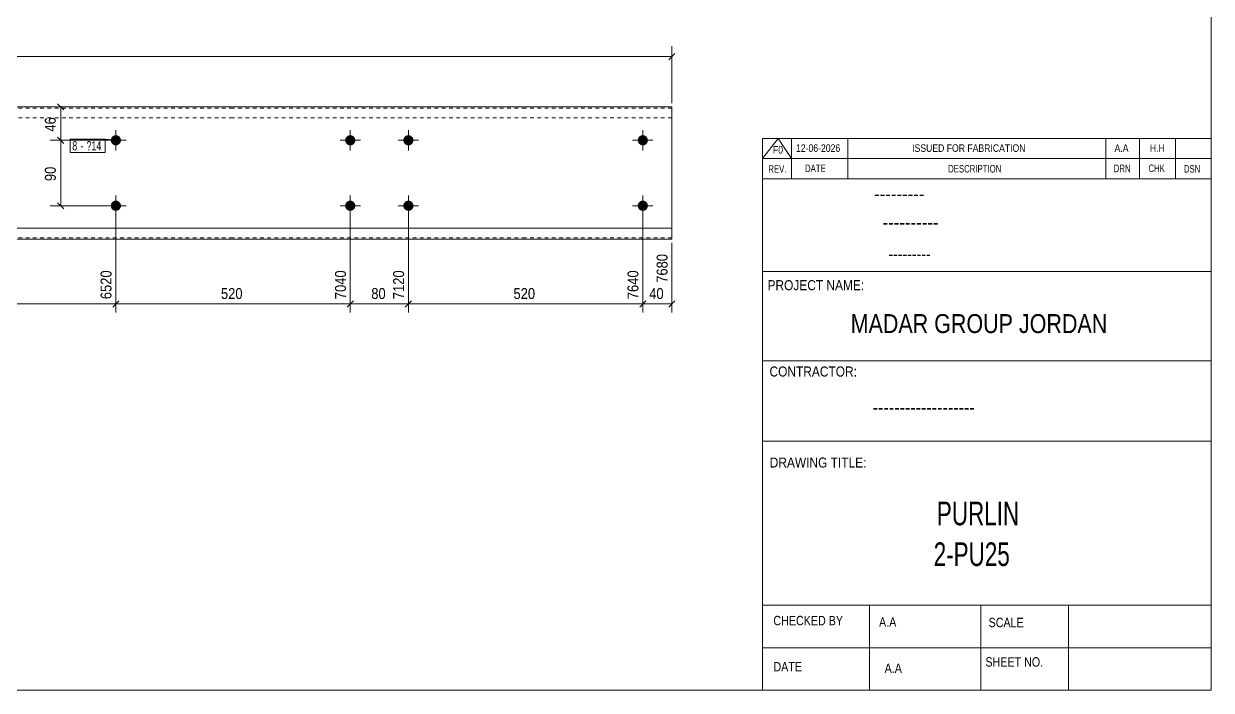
# Model space of a CAD drawing. Header units: millimetres. Extents: x 2 to 579, y 1 to 405.
# Drawn here: x 252.3 to 579, y 5 to 188.3 of the extents above; entities that cross this region are included whole.
import ezdxf

# ---------------------------------------------------------------- set-up
doc = ezdxf.new("R2010")
doc.units = ezdxf.units.MM
doc.linetypes.add('XKITLINE00', pattern=[0])
doc.linetypes.add('XKITLINE01', pattern=[4, 1, -1, 1, -1])
for name, color, linetype, lineweight in [('Bolt', 3, 'Continuous', 0), ('BoltMark', 7, 'Continuous', 0), ('Dimensions', 7, 'Continuous', 0), ('DrawingSheet', 5, 'Continuous', 0), ('OtherObjectType', 7, 'Continuous', 0), ('Part', 2, 'Continuous', 0)]:
    doc.layers.add(name, color=color, linetype=linetype, lineweight=lineweight)
doc.styles.add('@ARIAL_UNICODE_MS_BOLD', font='ARIAL.TTF')
doc.styles.add('ARIAL', font='ARIAL.TTF')
doc.styles.add('ARIAL_NARROW', font='ARIALN.TTF')
doc.styles.add('COMIC_SANS_MS_BOLD', font='COMICBD.TTF')
doc.styles.add('SWIS721_EX_BT', font='ARIAL.TTF')
doc.styles.add('SWISSE', font='ARIAL.TTF')

# ---------------------------------------------------------------- blocks, each defined once
blk = doc.blocks.new('*A4')
at = {"layer": 'Bolt'}
for points in [[(343.52, 156.2), (343.52, 156.17), (343.52, 156.13), (343.51, 156.1), (343.51, 156.06), (343.51, 156.03), (343.5, 156), (343.49, 155.96), (343.49, 155.93), (343.48, 155.9), (343.47, 155.86), (343.46, 155.83), (343.45, 155.8), (343.44, 155.76), (343.43, 155.73), (343.41, 155.7), (343.4, 155.67), (343.39, 155.64), (343.37, 155.61), (343.36, 155.58), (343.34, 155.55), (343.32, 155.52), (343.3, 155.49), (343.28, 155.46), (343.27, 155.43), (343.25, 155.4), (343.22, 155.37), (343.2, 155.35), (343.18, 155.32), (343.16, 155.3), (343.13, 155.27), (343.11, 155.25), (343.09, 155.22), (343.06, 155.2), (343.04, 155.18), (343.01, 155.15), (342.98, 155.13), (342.95, 155.11), (342.93, 155.09), (342.9, 155.07), (342.87, 155.05), (342.84, 155.03), (342.81, 155.02), (342.78, 155), (342.75, 154.99), (342.72, 154.97), (342.69, 154.96), (342.66, 154.94), (342.62, 154.93), (342.59, 154.92), (342.56, 154.91), (342.53, 154.9), (342.49, 154.89), (342.46, 154.88), (342.43, 154.87), (342.39, 154.86), (342.36, 154.86), (342.33, 154.85), (342.29, 154.85), (342.26, 154.84), (342.22, 154.84), (342.19, 154.84), (342.16, 154.84), (342.12, 154.84), (342.09, 154.84), (342.05, 154.84), (342.02, 154.84), (341.98, 154.84), (341.95, 154.85), (341.92, 154.85), (341.88, 154.86), (341.85, 154.86), (341.81, 154.87), (341.78, 154.88), (341.75, 154.89), (341.71, 154.9), (341.68, 154.91), (341.65, 154.92), (341.62, 154.93), (341.59, 154.94), (341.55, 154.96), (341.52, 154.97), (341.49, 154.99), (341.46, 155), (341.43, 155.02), (341.4, 155.03), (341.37, 155.05), (341.34, 155.07), (341.31, 155.09), (341.29, 155.11), (341.26, 155.13), (341.23, 155.15), (341.21, 155.18), (341.18, 155.2), (341.16, 155.22), (341.13, 155.25), (341.11, 155.27), (341.08, 155.3), (341.06, 155.32), (341.04, 155.35), (341.02, 155.37), (341, 155.4), (340.98, 155.43), (340.96, 155.46), (340.94, 155.49), (340.92, 155.52), (340.9, 155.55), (340.89, 155.58), (340.87, 155.61), (340.86, 155.64), (340.84, 155.67), (340.83, 155.7), (340.81, 155.73), (340.8, 155.76), (340.79, 155.8), (340.78, 155.83), (340.77, 155.86), (340.76, 155.9), (340.75, 155.93), (340.75, 155.96), (340.74, 156), (340.74, 156.03), (340.73, 156.06), (340.73, 156.1), (340.72, 156.13), (340.72, 156.17), (340.72, 156.2), (340.72, 156.24), (340.72, 156.27), (340.72, 156.3), (340.72, 156.34), (340.73, 156.37), (340.73, 156.41), (340.74, 156.44), (340.74, 156.48), (340.75, 156.51), (340.75, 156.54), (340.76, 156.58), (340.77, 156.61), (340.78, 156.64), (340.79, 156.67), (340.8, 156.71), (340.81, 156.74), (340.83, 156.77), (340.84, 156.8), (340.86, 156.83), (340.87, 156.87), (340.89, 156.9), (340.9, 156.93), (340.92, 156.96), (340.94, 156.98), (340.96, 157.01), (340.98, 157.04), (341, 157.07), (341.02, 157.1), (341.04, 157.12), (341.06, 157.15), (341.08, 157.18), (341.11, 157.2), (341.13, 157.23), (341.16, 157.25), (341.18, 157.27), (341.21, 157.3), (341.23, 157.32), (341.26, 157.34), (341.29, 157.36), (341.31, 157.38), (341.34, 157.4), (341.37, 157.42), (341.4, 157.44), (341.43, 157.45), (341.46, 157.47), (341.49, 157.49), (341.52, 157.5), (341.55, 157.52), (341.59, 157.53), (341.62, 157.54), (341.65, 157.55), (341.68, 157.57), (341.71, 157.58), (341.75, 157.59), (341.78, 157.59), (341.81, 157.6), (341.85, 157.61), (341.88, 157.62), (341.92, 157.62), (341.95, 157.63), (341.98, 157.63), (342.02, 157.63), (342.05, 157.63), (342.09, 157.64), (342.12, 157.64), (342.16, 157.64), (342.19, 157.63), (342.22, 157.63), (342.26, 157.63), (342.29, 157.63), (342.33, 157.62), (342.36, 157.62), (342.39, 157.61), (342.43, 157.6), (342.46, 157.59), (342.49, 157.59), (342.53, 157.58), (342.56, 157.57), (342.59, 157.55), (342.62, 157.54), (342.66, 157.53), (342.69, 157.52), (342.72, 157.5), (342.75, 157.49), (342.78, 157.47), (342.81, 157.45), (342.84, 157.44), (342.87, 157.42), (342.9, 157.4), (342.93, 157.38), (342.95, 157.36), (342.98, 157.34), (343.01, 157.32), (343.04, 157.3), (343.06, 157.27), (343.09, 157.25), (343.11, 157.23), (343.13, 157.2), (343.16, 157.18), (343.18, 157.15), (343.2, 157.12), (343.22, 157.1), (343.25, 157.07), (343.27, 157.04), (343.28, 157.01), (343.3, 156.98), (343.32, 156.96), (343.34, 156.93), (343.36, 156.9), (343.37, 156.87), (343.39, 156.83), (343.4, 156.8), (343.41, 156.77), (343.43, 156.74), (343.44, 156.71), (343.45, 156.67), (343.46, 156.64), (343.47, 156.61), (343.48, 156.58), (343.49, 156.54), (343.49, 156.51), (343.5, 156.48), (343.51, 156.44), (343.51, 156.41), (343.51, 156.37), (343.52, 156.34), (343.52, 156.3), (343.52, 156.27), (343.52, 156.24)], [(359.52, 156.2), (359.52, 156.17), (359.52, 156.13), (359.51, 156.1), (359.51, 156.06), (359.51, 156.03), (359.5, 156), (359.49, 155.96), (359.49, 155.93), (359.48, 155.9), (359.47, 155.86), (359.46, 155.83), (359.45, 155.8), (359.44, 155.76), (359.43, 155.73), (359.41, 155.7), (359.4, 155.67), (359.39, 155.64), (359.37, 155.61), (359.36, 155.58), (359.34, 155.55), (359.32, 155.52), (359.3, 155.49), (359.28, 155.46), (359.27, 155.43), (359.25, 155.4), (359.22, 155.37), (359.2, 155.35), (359.18, 155.32), (359.16, 155.3), (359.13, 155.27), (359.11, 155.25), (359.09, 155.22), (359.06, 155.2), (359.04, 155.18), (359.01, 155.15), (358.98, 155.13), (358.95, 155.11), (358.93, 155.09), (358.9, 155.07), (358.87, 155.05), (358.84, 155.03), (358.81, 155.02), (358.78, 155), (358.75, 154.99), (358.72, 154.97), (358.69, 154.96), (358.66, 154.94), (358.62, 154.93), (358.59, 154.92), (358.56, 154.91), (358.53, 154.9), (358.49, 154.89), (358.46, 154.88), (358.43, 154.87), (358.39, 154.86), (358.36, 154.86), (358.33, 154.85), (358.29, 154.85), (358.26, 154.84), (358.22, 154.84), (358.19, 154.84), (358.16, 154.84), (358.12, 154.84), (358.09, 154.84), (358.05, 154.84), (358.02, 154.84), (357.98, 154.84), (357.95, 154.85), (357.92, 154.85), (357.88, 154.86), (357.85, 154.86), (357.81, 154.87), (357.78, 154.88), (357.75, 154.89), (357.71, 154.9), (357.68, 154.91), (357.65, 154.92), (357.62, 154.93), (357.59, 154.94), (357.55, 154.96), (357.52, 154.97), (357.49, 154.99), (357.46, 155), (357.43, 155.02), (357.4, 155.03), (357.37, 155.05), (357.34, 155.07), (357.31, 155.09), (357.29, 155.11), (357.26, 155.13), (357.23, 155.15), (357.21, 155.18), (357.18, 155.2), (357.16, 155.22), (357.13, 155.25), (357.11, 155.27), (357.08, 155.3), (357.06, 155.32), (357.04, 155.35), (357.02, 155.37), (357, 155.4), (356.98, 155.43), (356.96, 155.46), (356.94, 155.49), (356.92, 155.52), (356.9, 155.55), (356.89, 155.58), (356.87, 155.61), (356.86, 155.64), (356.84, 155.67), (356.83, 155.7), (356.81, 155.73), (356.8, 155.76), (356.79, 155.8), (356.78, 155.83), (356.77, 155.86), (356.76, 155.9), (356.75, 155.93), (356.75, 155.96), (356.74, 156), (356.74, 156.03), (356.73, 156.06), (356.73, 156.1), (356.72, 156.13), (356.72, 156.17), (356.72, 156.2), (356.72, 156.24), (356.72, 156.27), (356.72, 156.3), (356.72, 156.34), (356.73, 156.37), (356.73, 156.41), (356.74, 156.44), (356.74, 156.48), (356.75, 156.51), (356.75, 156.54), (356.76, 156.58), (356.77, 156.61), (356.78, 156.64), (356.79, 156.67), (356.8, 156.71), (356.81, 156.74), (356.83, 156.77), (356.84, 156.8), (356.86, 156.83), (356.87, 156.87), (356.89, 156.9), (356.9, 156.93), (356.92, 156.96), (356.94, 156.98), (356.96, 157.01), (356.98, 157.04), (357, 157.07), (357.02, 157.1), (357.04, 157.12), (357.06, 157.15), (357.08, 157.18), (357.11, 157.2), (357.13, 157.23), (357.16, 157.25), (357.18, 157.27), (357.21, 157.3), (357.23, 157.32), (357.26, 157.34), (357.29, 157.36), (357.31, 157.38), (357.34, 157.4), (357.37, 157.42), (357.4, 157.44), (357.43, 157.45), (357.46, 157.47), (357.49, 157.49), (357.52, 157.5), (357.55, 157.52), (357.59, 157.53), (357.62, 157.54), (357.65, 157.55), (357.68, 157.57), (357.71, 157.58), (357.75, 157.59), (357.78, 157.59), (357.81, 157.6), (357.85, 157.61), (357.88, 157.62), (357.92, 157.62), (357.95, 157.63), (357.98, 157.63), (358.02, 157.63), (358.05, 157.63), (358.09, 157.64), (358.12, 157.64), (358.16, 157.64), (358.19, 157.63), (358.22, 157.63), (358.26, 157.63), (358.29, 157.63), (358.33, 157.62), (358.36, 157.62), (358.39, 157.61), (358.43, 157.6), (358.46, 157.59), (358.49, 157.59), (358.53, 157.58), (358.56, 157.57), (358.59, 157.55), (358.62, 157.54), (358.66, 157.53), (358.69, 157.52), (358.72, 157.5), (358.75, 157.49), (358.78, 157.47), (358.81, 157.45), (358.84, 157.44), (358.87, 157.42), (358.9, 157.4), (358.93, 157.38), (358.95, 157.36), (358.98, 157.34), (359.01, 157.32), (359.04, 157.3), (359.06, 157.27), (359.09, 157.25), (359.11, 157.23), (359.13, 157.2), (359.16, 157.18), (359.18, 157.15), (359.2, 157.12), (359.22, 157.1), (359.25, 157.07), (359.27, 157.04), (359.28, 157.01), (359.3, 156.98), (359.32, 156.96), (359.34, 156.93), (359.36, 156.9), (359.37, 156.87), (359.39, 156.83), (359.4, 156.8), (359.41, 156.77), (359.43, 156.74), (359.44, 156.71), (359.45, 156.67), (359.46, 156.64), (359.47, 156.61), (359.48, 156.58), (359.49, 156.54), (359.49, 156.51), (359.5, 156.48), (359.51, 156.44), (359.51, 156.41), (359.51, 156.37), (359.52, 156.34), (359.52, 156.3), (359.52, 156.27), (359.52, 156.24)], [(343.52, 138.2), (343.52, 138.17), (343.52, 138.13), (343.51, 138.1), (343.51, 138.06), (343.51, 138.03), (343.5, 138), (343.49, 137.96), (343.49, 137.93), (343.48, 137.9), (343.47, 137.86), (343.46, 137.83), (343.45, 137.8), (343.44, 137.76), (343.43, 137.73), (343.41, 137.7), (343.4, 137.67), (343.39, 137.64), (343.37, 137.61), (343.36, 137.58), (343.34, 137.55), (343.32, 137.52), (343.3, 137.49), (343.28, 137.46), (343.27, 137.43), (343.25, 137.4), (343.22, 137.37), (343.2, 137.35), (343.18, 137.32), (343.16, 137.3), (343.13, 137.27), (343.11, 137.25), (343.09, 137.22), (343.06, 137.2), (343.04, 137.18), (343.01, 137.15), (342.98, 137.13), (342.95, 137.11), (342.93, 137.09), (342.9, 137.07), (342.87, 137.05), (342.84, 137.03), (342.81, 137.02), (342.78, 137), (342.75, 136.99), (342.72, 136.97), (342.69, 136.96), (342.66, 136.94), (342.62, 136.93), (342.59, 136.92), (342.56, 136.91), (342.53, 136.9), (342.49, 136.89), (342.46, 136.88), (342.43, 136.87), (342.39, 136.86), (342.36, 136.86), (342.33, 136.85), (342.29, 136.85), (342.26, 136.84), (342.22, 136.84), (342.19, 136.84), (342.16, 136.84), (342.12, 136.84), (342.09, 136.84), (342.05, 136.84), (342.02, 136.84), (341.98, 136.84), (341.95, 136.85), (341.92, 136.85), (341.88, 136.86), (341.85, 136.86), (341.81, 136.87), (341.78, 136.88), (341.75, 136.89), (341.71, 136.9), (341.68, 136.91), (341.65, 136.92), (341.62, 136.93), (341.59, 136.94), (341.55, 136.96), (341.52, 136.97), (341.49, 136.99), (341.46, 137), (341.43, 137.02), (341.4, 137.03), (341.37, 137.05), (341.34, 137.07), (341.31, 137.09), (341.29, 137.11), (341.26, 137.13), (341.23, 137.15), (341.21, 137.18), (341.18, 137.2), (341.16, 137.22), (341.13, 137.25), (341.11, 137.27), (341.08, 137.3), (341.06, 137.32), (341.04, 137.35), (341.02, 137.37), (341, 137.4), (340.98, 137.43), (340.96, 137.46), (340.94, 137.49), (340.92, 137.52), (340.9, 137.55), (340.89, 137.58), (340.87, 137.61), (340.86, 137.64), (340.84, 137.67), (340.83, 137.7), (340.81, 137.73), (340.8, 137.76), (340.79, 137.8), (340.78, 137.83), (340.77, 137.86), (340.76, 137.9), (340.75, 137.93), (340.75, 137.96), (340.74, 138), (340.74, 138.03), (340.73, 138.06), (340.73, 138.1), (340.72, 138.13), (340.72, 138.17), (340.72, 138.2), (340.72, 138.24), (340.72, 138.27), (340.72, 138.3), (340.72, 138.34), (340.73, 138.37), (340.73, 138.41), (340.74, 138.44), (340.74, 138.48), (340.75, 138.51), (340.75, 138.54), (340.76, 138.58), (340.77, 138.61), (340.78, 138.64), (340.79, 138.67), (340.8, 138.71), (340.81, 138.74), (340.83, 138.77), (340.84, 138.8), (340.86, 138.83), (340.87, 138.87), (340.89, 138.9), (340.9, 138.93), (340.92, 138.96), (340.94, 138.98), (340.96, 139.01), (340.98, 139.04), (341, 139.07), (341.02, 139.1), (341.04, 139.12), (341.06, 139.15), (341.08, 139.18), (341.11, 139.2), (341.13, 139.23), (341.16, 139.25), (341.18, 139.27), (341.21, 139.3), (341.23, 139.32), (341.26, 139.34), (341.29, 139.36), (341.31, 139.38), (341.34, 139.4), (341.37, 139.42), (341.4, 139.44), (341.43, 139.45), (341.46, 139.47), (341.49, 139.49), (341.52, 139.5), (341.55, 139.52), (341.59, 139.53), (341.62, 139.54), (341.65, 139.55), (341.68, 139.57), (341.71, 139.58), (341.75, 139.59), (341.78, 139.59), (341.81, 139.6), (341.85, 139.61), (341.88, 139.62), (341.92, 139.62), (341.95, 139.63), (341.98, 139.63), (342.02, 139.63), (342.05, 139.63), (342.09, 139.64), (342.12, 139.64), (342.16, 139.64), (342.19, 139.63), (342.22, 139.63), (342.26, 139.63), (342.29, 139.63), (342.33, 139.62), (342.36, 139.62), (342.39, 139.61), (342.43, 139.6), (342.46, 139.59), (342.49, 139.59), (342.53, 139.58), (342.56, 139.57), (342.59, 139.55), (342.62, 139.54), (342.66, 139.53), (342.69, 139.52), (342.72, 139.5), (342.75, 139.49), (342.78, 139.47), (342.81, 139.45), (342.84, 139.44), (342.87, 139.42), (342.9, 139.4), (342.93, 139.38), (342.95, 139.36), (342.98, 139.34), (343.01, 139.32), (343.04, 139.3), (343.06, 139.27), (343.09, 139.25), (343.11, 139.23), (343.13, 139.2), (343.16, 139.18), (343.18, 139.15), (343.2, 139.12), (343.22, 139.1), (343.25, 139.07), (343.27, 139.04), (343.28, 139.01), (343.3, 138.98), (343.32, 138.96), (343.34, 138.93), (343.36, 138.9), (343.37, 138.87), (343.39, 138.83), (343.4, 138.8), (343.41, 138.77), (343.43, 138.74), (343.44, 138.71), (343.45, 138.67), (343.46, 138.64), (343.47, 138.61), (343.48, 138.58), (343.49, 138.54), (343.49, 138.51), (343.5, 138.48), (343.51, 138.44), (343.51, 138.41), (343.51, 138.37), (343.52, 138.34), (343.52, 138.3), (343.52, 138.27), (343.52, 138.24)], [(359.52, 138.2), (359.52, 138.17), (359.52, 138.13), (359.51, 138.1), (359.51, 138.06), (359.51, 138.03), (359.5, 138), (359.49, 137.96), (359.49, 137.93), (359.48, 137.9), (359.47, 137.86), (359.46, 137.83), (359.45, 137.8), (359.44, 137.76), (359.43, 137.73), (359.41, 137.7), (359.4, 137.67), (359.39, 137.64), (359.37, 137.61), (359.36, 137.58), (359.34, 137.55), (359.32, 137.52), (359.3, 137.49), (359.28, 137.46), (359.27, 137.43), (359.25, 137.4), (359.22, 137.37), (359.2, 137.35), (359.18, 137.32), (359.16, 137.3), (359.13, 137.27), (359.11, 137.25), (359.09, 137.22), (359.06, 137.2), (359.04, 137.18), (359.01, 137.15), (358.98, 137.13), (358.95, 137.11), (358.93, 137.09), (358.9, 137.07), (358.87, 137.05), (358.84, 137.03), (358.81, 137.02), (358.78, 137), (358.75, 136.99), (358.72, 136.97), (358.69, 136.96), (358.66, 136.94), (358.62, 136.93), (358.59, 136.92), (358.56, 136.91), (358.53, 136.9), (358.49, 136.89), (358.46, 136.88), (358.43, 136.87), (358.39, 136.86), (358.36, 136.86), (358.33, 136.85), (358.29, 136.85), (358.26, 136.84), (358.22, 136.84), (358.19, 136.84), (358.16, 136.84), (358.12, 136.84), (358.09, 136.84), (358.05, 136.84), (358.02, 136.84), (357.98, 136.84), (357.95, 136.85), (357.92, 136.85), (357.88, 136.86), (357.85, 136.86), (357.81, 136.87), (357.78, 136.88), (357.75, 136.89), (357.71, 136.9), (357.68, 136.91), (357.65, 136.92), (357.62, 136.93), (357.59, 136.94), (357.55, 136.96), (357.52, 136.97), (357.49, 136.99), (357.46, 137), (357.43, 137.02), (357.4, 137.03), (357.37, 137.05), (357.34, 137.07), (357.31, 137.09), (357.29, 137.11), (357.26, 137.13), (357.23, 137.15), (357.21, 137.18), (357.18, 137.2), (357.16, 137.22), (357.13, 137.25), (357.11, 137.27), (357.08, 137.3), (357.06, 137.32), (357.04, 137.35), (357.02, 137.37), (357, 137.4), (356.98, 137.43), (356.96, 137.46), (356.94, 137.49), (356.92, 137.52), (356.9, 137.55), (356.89, 137.58), (356.87, 137.61), (356.86, 137.64), (356.84, 137.67), (356.83, 137.7), (356.81, 137.73), (356.8, 137.76), (356.79, 137.8), (356.78, 137.83), (356.77, 137.86), (356.76, 137.9), (356.75, 137.93), (356.75, 137.96), (356.74, 138), (356.74, 138.03), (356.73, 138.06), (356.73, 138.1), (356.72, 138.13), (356.72, 138.17), (356.72, 138.2), (356.72, 138.24), (356.72, 138.27), (356.72, 138.3), (356.72, 138.34), (356.73, 138.37), (356.73, 138.41), (356.74, 138.44), (356.74, 138.48), (356.75, 138.51), (356.75, 138.54), (356.76, 138.58), (356.77, 138.61), (356.78, 138.64), (356.79, 138.67), (356.8, 138.71), (356.81, 138.74), (356.83, 138.77), (356.84, 138.8), (356.86, 138.83), (356.87, 138.87), (356.89, 138.9), (356.9, 138.93), (356.92, 138.96), (356.94, 138.98), (356.96, 139.01), (356.98, 139.04), (357, 139.07), (357.02, 139.1), (357.04, 139.12), (357.06, 139.15), (357.08, 139.18), (357.11, 139.2), (357.13, 139.23), (357.16, 139.25), (357.18, 139.27), (357.21, 139.3), (357.23, 139.32), (357.26, 139.34), (357.29, 139.36), (357.31, 139.38), (357.34, 139.4), (357.37, 139.42), (357.4, 139.44), (357.43, 139.45), (357.46, 139.47), (357.49, 139.49), (357.52, 139.5), (357.55, 139.52), (357.59, 139.53), (357.62, 139.54), (357.65, 139.55), (357.68, 139.57), (357.71, 139.58), (357.75, 139.59), (357.78, 139.59), (357.81, 139.6), (357.85, 139.61), (357.88, 139.62), (357.92, 139.62), (357.95, 139.63), (357.98, 139.63), (358.02, 139.63), (358.05, 139.63), (358.09, 139.64), (358.12, 139.64), (358.16, 139.64), (358.19, 139.63), (358.22, 139.63), (358.26, 139.63), (358.29, 139.63), (358.33, 139.62), (358.36, 139.62), (358.39, 139.61), (358.43, 139.6), (358.46, 139.59), (358.49, 139.59), (358.53, 139.58), (358.56, 139.57), (358.59, 139.55), (358.62, 139.54), (358.66, 139.53), (358.69, 139.52), (358.72, 139.5), (358.75, 139.49), (358.78, 139.47), (358.81, 139.45), (358.84, 139.44), (358.87, 139.42), (358.9, 139.4), (358.93, 139.38), (358.95, 139.36), (358.98, 139.34), (359.01, 139.32), (359.04, 139.3), (359.06, 139.27), (359.09, 139.25), (359.11, 139.23), (359.13, 139.2), (359.16, 139.18), (359.18, 139.15), (359.2, 139.12), (359.22, 139.1), (359.25, 139.07), (359.27, 139.04), (359.28, 139.01), (359.3, 138.98), (359.32, 138.96), (359.34, 138.93), (359.36, 138.9), (359.37, 138.87), (359.39, 138.83), (359.4, 138.8), (359.41, 138.77), (359.43, 138.74), (359.44, 138.71), (359.45, 138.67), (359.46, 138.64), (359.47, 138.61), (359.48, 138.58), (359.49, 138.54), (359.49, 138.51), (359.5, 138.48), (359.51, 138.44), (359.51, 138.41), (359.51, 138.37), (359.52, 138.34), (359.52, 138.3), (359.52, 138.27), (359.52, 138.24)]]:
    blk.add_hatch(color=3, dxfattribs=at).paths.add_polyline_path(points, flags=17)
at = {"layer": 'Bolt', "color": 3, "linetype": 'XKITLINE00', "lineweight": 0}
for p, q in [((342.12, 159.04), (342.12, 153.44)), ((358.12, 159.04), (358.12, 153.44)), ((344.92, 156.24), (339.32, 156.24)), ((360.92, 156.24), (355.32, 156.24)), ((342.12, 141.04), (342.12, 135.44)), ((358.12, 141.04), (358.12, 135.44)), ((344.92, 138.24), (339.32, 138.24)), ((360.92, 138.24), (355.32, 138.24))]:
    blk.add_line(p, q, dxfattribs=at)
blk = doc.blocks.new('*A5')
at = {"layer": 'Bolt'}
for points in [[(279.03, 156.2), (279.03, 156.17), (279.03, 156.13), (279.03, 156.1), (279.02, 156.06), (279.02, 156.03), (279.01, 156), (279.01, 155.96), (279, 155.93), (278.99, 155.9), (278.98, 155.86), (278.97, 155.83), (278.96, 155.8), (278.95, 155.76), (278.94, 155.73), (278.93, 155.7), (278.91, 155.67), (278.9, 155.64), (278.88, 155.61), (278.87, 155.58), (278.85, 155.55), (278.83, 155.52), (278.82, 155.49), (278.8, 155.46), (278.78, 155.43), (278.76, 155.4), (278.74, 155.37), (278.72, 155.35), (278.69, 155.32), (278.67, 155.3), (278.65, 155.27), (278.62, 155.25), (278.6, 155.22), (278.57, 155.2), (278.55, 155.18), (278.52, 155.15), (278.49, 155.13), (278.47, 155.11), (278.44, 155.09), (278.41, 155.07), (278.38, 155.05), (278.35, 155.03), (278.32, 155.02), (278.29, 155), (278.26, 154.99), (278.23, 154.97), (278.2, 154.96), (278.17, 154.94), (278.14, 154.93), (278.1, 154.92), (278.07, 154.91), (278.04, 154.9), (278.01, 154.89), (277.97, 154.88), (277.94, 154.87), (277.91, 154.86), (277.87, 154.86), (277.84, 154.85), (277.8, 154.85), (277.77, 154.84), (277.74, 154.84), (277.7, 154.84), (277.67, 154.84), (277.63, 154.84), (277.6, 154.84), (277.56, 154.84), (277.53, 154.84), (277.5, 154.84), (277.46, 154.85), (277.43, 154.85), (277.39, 154.86), (277.36, 154.86), (277.33, 154.87), (277.29, 154.88), (277.26, 154.89), (277.23, 154.9), (277.19, 154.91), (277.16, 154.92), (277.13, 154.93), (277.1, 154.94), (277.07, 154.96), (277.03, 154.97), (277, 154.99), (276.97, 155), (276.94, 155.02), (276.91, 155.03), (276.88, 155.05), (276.86, 155.07), (276.83, 155.09), (276.8, 155.11), (276.77, 155.13), (276.74, 155.15), (276.72, 155.18), (276.69, 155.2), (276.67, 155.22), (276.64, 155.25), (276.62, 155.27), (276.6, 155.3), (276.57, 155.32), (276.55, 155.35), (276.53, 155.37), (276.51, 155.4), (276.49, 155.43), (276.47, 155.46), (276.45, 155.49), (276.43, 155.52), (276.41, 155.55), (276.4, 155.58), (276.38, 155.61), (276.37, 155.64), (276.35, 155.67), (276.34, 155.7), (276.33, 155.73), (276.31, 155.76), (276.3, 155.8), (276.29, 155.83), (276.28, 155.86), (276.27, 155.9), (276.27, 155.93), (276.26, 155.96), (276.25, 156), (276.25, 156.03), (276.24, 156.06), (276.24, 156.1), (276.24, 156.13), (276.23, 156.17), (276.23, 156.2), (276.23, 156.24), (276.23, 156.27), (276.23, 156.3), (276.24, 156.34), (276.24, 156.37), (276.24, 156.41), (276.25, 156.44), (276.25, 156.48), (276.26, 156.51), (276.27, 156.54), (276.27, 156.58), (276.28, 156.61), (276.29, 156.64), (276.3, 156.67), (276.31, 156.71), (276.33, 156.74), (276.34, 156.77), (276.35, 156.8), (276.37, 156.83), (276.38, 156.87), (276.4, 156.9), (276.41, 156.93), (276.43, 156.96), (276.45, 156.98), (276.47, 157.01), (276.49, 157.04), (276.51, 157.07), (276.53, 157.1), (276.55, 157.12), (276.57, 157.15), (276.6, 157.18), (276.62, 157.2), (276.64, 157.23), (276.67, 157.25), (276.69, 157.27), (276.72, 157.3), (276.74, 157.32), (276.77, 157.34), (276.8, 157.36), (276.83, 157.38), (276.86, 157.4), (276.88, 157.42), (276.91, 157.44), (276.94, 157.45), (276.97, 157.47), (277, 157.49), (277.03, 157.5), (277.07, 157.52), (277.1, 157.53), (277.13, 157.54), (277.16, 157.55), (277.19, 157.57), (277.23, 157.58), (277.26, 157.59), (277.29, 157.59), (277.33, 157.6), (277.36, 157.61), (277.39, 157.62), (277.43, 157.62), (277.46, 157.63), (277.5, 157.63), (277.53, 157.63), (277.56, 157.63), (277.6, 157.64), (277.63, 157.64), (277.67, 157.64), (277.7, 157.63), (277.74, 157.63), (277.77, 157.63), (277.8, 157.63), (277.84, 157.62), (277.87, 157.62), (277.91, 157.61), (277.94, 157.6), (277.97, 157.59), (278.01, 157.59), (278.04, 157.58), (278.07, 157.57), (278.1, 157.55), (278.14, 157.54), (278.17, 157.53), (278.2, 157.52), (278.23, 157.5), (278.26, 157.49), (278.29, 157.47), (278.32, 157.45), (278.35, 157.44), (278.38, 157.42), (278.41, 157.4), (278.44, 157.38), (278.47, 157.36), (278.49, 157.34), (278.52, 157.32), (278.55, 157.3), (278.57, 157.27), (278.6, 157.25), (278.62, 157.23), (278.65, 157.2), (278.67, 157.18), (278.69, 157.15), (278.72, 157.12), (278.74, 157.1), (278.76, 157.07), (278.78, 157.04), (278.8, 157.01), (278.82, 156.98), (278.83, 156.96), (278.85, 156.93), (278.87, 156.9), (278.88, 156.87), (278.9, 156.83), (278.91, 156.8), (278.93, 156.77), (278.94, 156.74), (278.95, 156.71), (278.96, 156.67), (278.97, 156.64), (278.98, 156.61), (278.99, 156.58), (279, 156.54), (279.01, 156.51), (279.01, 156.48), (279.02, 156.44), (279.02, 156.41), (279.03, 156.37), (279.03, 156.34), (279.03, 156.3), (279.03, 156.27), (279.03, 156.24)], [(424.01, 156.2), (424.01, 156.17), (424, 156.13), (424, 156.1), (424, 156.06), (423.99, 156.03), (423.99, 156), (423.98, 155.96), (423.97, 155.93), (423.97, 155.9), (423.96, 155.86), (423.95, 155.83), (423.94, 155.8), (423.93, 155.76), (423.91, 155.73), (423.9, 155.7), (423.89, 155.67), (423.87, 155.64), (423.86, 155.61), (423.84, 155.58), (423.83, 155.55), (423.81, 155.52), (423.79, 155.49), (423.77, 155.46), (423.75, 155.43), (423.73, 155.4), (423.71, 155.37), (423.69, 155.35), (423.67, 155.32), (423.65, 155.3), (423.62, 155.27), (423.6, 155.25), (423.57, 155.22), (423.55, 155.2), (423.52, 155.18), (423.5, 155.15), (423.47, 155.13), (423.44, 155.11), (423.41, 155.09), (423.39, 155.07), (423.36, 155.05), (423.33, 155.03), (423.3, 155.02), (423.27, 155), (423.24, 154.99), (423.21, 154.97), (423.18, 154.96), (423.14, 154.94), (423.11, 154.93), (423.08, 154.92), (423.05, 154.91), (423.02, 154.9), (422.98, 154.89), (422.95, 154.88), (422.92, 154.87), (422.88, 154.86), (422.85, 154.86), (422.81, 154.85), (422.78, 154.85), (422.75, 154.84), (422.71, 154.84), (422.68, 154.84), (422.64, 154.84), (422.61, 154.84), (422.57, 154.84), (422.54, 154.84), (422.51, 154.84), (422.47, 154.84), (422.44, 154.85), (422.4, 154.85), (422.37, 154.86), (422.34, 154.86), (422.3, 154.87), (422.27, 154.88), (422.24, 154.89), (422.2, 154.9), (422.17, 154.91), (422.14, 154.92), (422.1, 154.93), (422.07, 154.94), (422.04, 154.96), (422.01, 154.97), (421.98, 154.99), (421.95, 155), (421.92, 155.02), (421.89, 155.03), (421.86, 155.05), (421.83, 155.07), (421.8, 155.09), (421.77, 155.11), (421.75, 155.13), (421.72, 155.15), (421.69, 155.18), (421.67, 155.2), (421.64, 155.22), (421.62, 155.25), (421.59, 155.27), (421.57, 155.3), (421.55, 155.32), (421.53, 155.35), (421.5, 155.37), (421.48, 155.4), (421.46, 155.43), (421.44, 155.46), (421.43, 155.49), (421.41, 155.52), (421.39, 155.55), (421.37, 155.58), (421.36, 155.61), (421.34, 155.64), (421.33, 155.67), (421.32, 155.7), (421.3, 155.73), (421.29, 155.76), (421.28, 155.8), (421.27, 155.83), (421.26, 155.86), (421.25, 155.9), (421.24, 155.93), (421.24, 155.96), (421.23, 156), (421.22, 156.03), (421.22, 156.06), (421.22, 156.1), (421.21, 156.13), (421.21, 156.17), (421.21, 156.2), (421.21, 156.24), (421.21, 156.27), (421.21, 156.3), (421.21, 156.34), (421.22, 156.37), (421.22, 156.41), (421.22, 156.44), (421.23, 156.48), (421.24, 156.51), (421.24, 156.54), (421.25, 156.58), (421.26, 156.61), (421.27, 156.64), (421.28, 156.67), (421.29, 156.71), (421.3, 156.74), (421.32, 156.77), (421.33, 156.8), (421.34, 156.83), (421.36, 156.87), (421.37, 156.9), (421.39, 156.93), (421.41, 156.96), (421.43, 156.98), (421.44, 157.01), (421.46, 157.04), (421.48, 157.07), (421.5, 157.1), (421.53, 157.12), (421.55, 157.15), (421.57, 157.18), (421.59, 157.2), (421.62, 157.23), (421.64, 157.25), (421.67, 157.27), (421.69, 157.3), (421.72, 157.32), (421.75, 157.34), (421.77, 157.36), (421.8, 157.38), (421.83, 157.4), (421.86, 157.42), (421.89, 157.44), (421.92, 157.45), (421.95, 157.47), (421.98, 157.49), (422.01, 157.5), (422.04, 157.52), (422.07, 157.53), (422.1, 157.54), (422.14, 157.55), (422.17, 157.57), (422.2, 157.58), (422.24, 157.59), (422.27, 157.59), (422.3, 157.6), (422.34, 157.61), (422.37, 157.62), (422.4, 157.62), (422.44, 157.63), (422.47, 157.63), (422.51, 157.63), (422.54, 157.63), (422.57, 157.64), (422.61, 157.64), (422.64, 157.64), (422.68, 157.63), (422.71, 157.63), (422.75, 157.63), (422.78, 157.63), (422.81, 157.62), (422.85, 157.62), (422.88, 157.61), (422.92, 157.6), (422.95, 157.59), (422.98, 157.59), (423.02, 157.58), (423.05, 157.57), (423.08, 157.55), (423.11, 157.54), (423.14, 157.53), (423.18, 157.52), (423.21, 157.5), (423.24, 157.49), (423.27, 157.47), (423.3, 157.45), (423.33, 157.44), (423.36, 157.42), (423.39, 157.4), (423.41, 157.38), (423.44, 157.36), (423.47, 157.34), (423.5, 157.32), (423.52, 157.3), (423.55, 157.27), (423.57, 157.25), (423.6, 157.23), (423.62, 157.2), (423.65, 157.18), (423.67, 157.15), (423.69, 157.12), (423.71, 157.1), (423.73, 157.07), (423.75, 157.04), (423.77, 157.01), (423.79, 156.98), (423.81, 156.96), (423.83, 156.93), (423.84, 156.9), (423.86, 156.87), (423.87, 156.83), (423.89, 156.8), (423.9, 156.77), (423.91, 156.74), (423.93, 156.71), (423.94, 156.67), (423.95, 156.64), (423.96, 156.61), (423.97, 156.58), (423.97, 156.54), (423.98, 156.51), (423.99, 156.48), (423.99, 156.44), (424, 156.41), (424, 156.37), (424, 156.34), (424.01, 156.3), (424.01, 156.27), (424.01, 156.24)], [(279.03, 138.2), (279.03, 138.17), (279.03, 138.13), (279.03, 138.1), (279.02, 138.06), (279.02, 138.03), (279.01, 138), (279.01, 137.96), (279, 137.93), (278.99, 137.9), (278.98, 137.86), (278.97, 137.83), (278.96, 137.8), (278.95, 137.76), (278.94, 137.73), (278.93, 137.7), (278.91, 137.67), (278.9, 137.64), (278.88, 137.61), (278.87, 137.58), (278.85, 137.55), (278.83, 137.52), (278.82, 137.49), (278.8, 137.46), (278.78, 137.43), (278.76, 137.4), (278.74, 137.37), (278.72, 137.35), (278.69, 137.32), (278.67, 137.3), (278.65, 137.27), (278.62, 137.25), (278.6, 137.22), (278.57, 137.2), (278.55, 137.18), (278.52, 137.15), (278.49, 137.13), (278.47, 137.11), (278.44, 137.09), (278.41, 137.07), (278.38, 137.05), (278.35, 137.03), (278.32, 137.02), (278.29, 137), (278.26, 136.99), (278.23, 136.97), (278.2, 136.96), (278.17, 136.94), (278.14, 136.93), (278.1, 136.92), (278.07, 136.91), (278.04, 136.9), (278.01, 136.89), (277.97, 136.88), (277.94, 136.87), (277.91, 136.86), (277.87, 136.86), (277.84, 136.85), (277.8, 136.85), (277.77, 136.84), (277.74, 136.84), (277.7, 136.84), (277.67, 136.84), (277.63, 136.84), (277.6, 136.84), (277.56, 136.84), (277.53, 136.84), (277.5, 136.84), (277.46, 136.85), (277.43, 136.85), (277.39, 136.86), (277.36, 136.86), (277.33, 136.87), (277.29, 136.88), (277.26, 136.89), (277.23, 136.9), (277.19, 136.91), (277.16, 136.92), (277.13, 136.93), (277.1, 136.94), (277.07, 136.96), (277.03, 136.97), (277, 136.99), (276.97, 137), (276.94, 137.02), (276.91, 137.03), (276.88, 137.05), (276.86, 137.07), (276.83, 137.09), (276.8, 137.11), (276.77, 137.13), (276.74, 137.15), (276.72, 137.18), (276.69, 137.2), (276.67, 137.22), (276.64, 137.25), (276.62, 137.27), (276.6, 137.3), (276.57, 137.32), (276.55, 137.35), (276.53, 137.37), (276.51, 137.4), (276.49, 137.43), (276.47, 137.46), (276.45, 137.49), (276.43, 137.52), (276.41, 137.55), (276.4, 137.58), (276.38, 137.61), (276.37, 137.64), (276.35, 137.67), (276.34, 137.7), (276.33, 137.73), (276.31, 137.76), (276.3, 137.8), (276.29, 137.83), (276.28, 137.86), (276.27, 137.9), (276.27, 137.93), (276.26, 137.96), (276.25, 138), (276.25, 138.03), (276.24, 138.06), (276.24, 138.1), (276.24, 138.13), (276.23, 138.17), (276.23, 138.2), (276.23, 138.24), (276.23, 138.27), (276.23, 138.3), (276.24, 138.34), (276.24, 138.37), (276.24, 138.41), (276.25, 138.44), (276.25, 138.48), (276.26, 138.51), (276.27, 138.54), (276.27, 138.58), (276.28, 138.61), (276.29, 138.64), (276.3, 138.67), (276.31, 138.71), (276.33, 138.74), (276.34, 138.77), (276.35, 138.8), (276.37, 138.83), (276.38, 138.87), (276.4, 138.9), (276.41, 138.93), (276.43, 138.96), (276.45, 138.98), (276.47, 139.01), (276.49, 139.04), (276.51, 139.07), (276.53, 139.1), (276.55, 139.12), (276.57, 139.15), (276.6, 139.18), (276.62, 139.2), (276.64, 139.23), (276.67, 139.25), (276.69, 139.27), (276.72, 139.3), (276.74, 139.32), (276.77, 139.34), (276.8, 139.36), (276.83, 139.38), (276.86, 139.4), (276.88, 139.42), (276.91, 139.44), (276.94, 139.45), (276.97, 139.47), (277, 139.49), (277.03, 139.5), (277.07, 139.52), (277.1, 139.53), (277.13, 139.54), (277.16, 139.55), (277.19, 139.57), (277.23, 139.58), (277.26, 139.59), (277.29, 139.59), (277.33, 139.6), (277.36, 139.61), (277.39, 139.62), (277.43, 139.62), (277.46, 139.63), (277.5, 139.63), (277.53, 139.63), (277.56, 139.63), (277.6, 139.64), (277.63, 139.64), (277.67, 139.64), (277.7, 139.63), (277.74, 139.63), (277.77, 139.63), (277.8, 139.63), (277.84, 139.62), (277.87, 139.62), (277.91, 139.61), (277.94, 139.6), (277.97, 139.59), (278.01, 139.59), (278.04, 139.58), (278.07, 139.57), (278.1, 139.55), (278.14, 139.54), (278.17, 139.53), (278.2, 139.52), (278.23, 139.5), (278.26, 139.49), (278.29, 139.47), (278.32, 139.45), (278.35, 139.44), (278.38, 139.42), (278.41, 139.4), (278.44, 139.38), (278.47, 139.36), (278.49, 139.34), (278.52, 139.32), (278.55, 139.3), (278.57, 139.27), (278.6, 139.25), (278.62, 139.23), (278.65, 139.2), (278.67, 139.18), (278.69, 139.15), (278.72, 139.12), (278.74, 139.1), (278.76, 139.07), (278.78, 139.04), (278.8, 139.01), (278.82, 138.98), (278.83, 138.96), (278.85, 138.93), (278.87, 138.9), (278.88, 138.87), (278.9, 138.83), (278.91, 138.8), (278.93, 138.77), (278.94, 138.74), (278.95, 138.71), (278.96, 138.67), (278.97, 138.64), (278.98, 138.61), (278.99, 138.58), (279, 138.54), (279.01, 138.51), (279.01, 138.48), (279.02, 138.44), (279.02, 138.41), (279.03, 138.37), (279.03, 138.34), (279.03, 138.3), (279.03, 138.27), (279.03, 138.24)], [(424.01, 138.2), (424.01, 138.17), (424, 138.13), (424, 138.1), (424, 138.06), (423.99, 138.03), (423.99, 138), (423.98, 137.96), (423.97, 137.93), (423.97, 137.9), (423.96, 137.86), (423.95, 137.83), (423.94, 137.8), (423.93, 137.76), (423.91, 137.73), (423.9, 137.7), (423.89, 137.67), (423.87, 137.64), (423.86, 137.61), (423.84, 137.58), (423.83, 137.55), (423.81, 137.52), (423.79, 137.49), (423.77, 137.46), (423.75, 137.43), (423.73, 137.4), (423.71, 137.37), (423.69, 137.35), (423.67, 137.32), (423.65, 137.3), (423.62, 137.27), (423.6, 137.25), (423.57, 137.22), (423.55, 137.2), (423.52, 137.18), (423.5, 137.15), (423.47, 137.13), (423.44, 137.11), (423.41, 137.09), (423.39, 137.07), (423.36, 137.05), (423.33, 137.03), (423.3, 137.02), (423.27, 137), (423.24, 136.99), (423.21, 136.97), (423.18, 136.96), (423.14, 136.94), (423.11, 136.93), (423.08, 136.92), (423.05, 136.91), (423.02, 136.9), (422.98, 136.89), (422.95, 136.88), (422.92, 136.87), (422.88, 136.86), (422.85, 136.86), (422.81, 136.85), (422.78, 136.85), (422.75, 136.84), (422.71, 136.84), (422.68, 136.84), (422.64, 136.84), (422.61, 136.84), (422.57, 136.84), (422.54, 136.84), (422.51, 136.84), (422.47, 136.84), (422.44, 136.85), (422.4, 136.85), (422.37, 136.86), (422.34, 136.86), (422.3, 136.87), (422.27, 136.88), (422.24, 136.89), (422.2, 136.9), (422.17, 136.91), (422.14, 136.92), (422.1, 136.93), (422.07, 136.94), (422.04, 136.96), (422.01, 136.97), (421.98, 136.99), (421.95, 137), (421.92, 137.02), (421.89, 137.03), (421.86, 137.05), (421.83, 137.07), (421.8, 137.09), (421.77, 137.11), (421.75, 137.13), (421.72, 137.15), (421.69, 137.18), (421.67, 137.2), (421.64, 137.22), (421.62, 137.25), (421.59, 137.27), (421.57, 137.3), (421.55, 137.32), (421.53, 137.35), (421.5, 137.37), (421.48, 137.4), (421.46, 137.43), (421.44, 137.46), (421.43, 137.49), (421.41, 137.52), (421.39, 137.55), (421.37, 137.58), (421.36, 137.61), (421.34, 137.64), (421.33, 137.67), (421.32, 137.7), (421.3, 137.73), (421.29, 137.76), (421.28, 137.8), (421.27, 137.83), (421.26, 137.86), (421.25, 137.9), (421.24, 137.93), (421.24, 137.96), (421.23, 138), (421.22, 138.03), (421.22, 138.06), (421.22, 138.1), (421.21, 138.13), (421.21, 138.17), (421.21, 138.2), (421.21, 138.24), (421.21, 138.27), (421.21, 138.3), (421.21, 138.34), (421.22, 138.37), (421.22, 138.41), (421.22, 138.44), (421.23, 138.48), (421.24, 138.51), (421.24, 138.54), (421.25, 138.58), (421.26, 138.61), (421.27, 138.64), (421.28, 138.67), (421.29, 138.71), (421.3, 138.74), (421.32, 138.77), (421.33, 138.8), (421.34, 138.83), (421.36, 138.87), (421.37, 138.9), (421.39, 138.93), (421.41, 138.96), (421.43, 138.98), (421.44, 139.01), (421.46, 139.04), (421.48, 139.07), (421.5, 139.1), (421.53, 139.12), (421.55, 139.15), (421.57, 139.18), (421.59, 139.2), (421.62, 139.23), (421.64, 139.25), (421.67, 139.27), (421.69, 139.3), (421.72, 139.32), (421.75, 139.34), (421.77, 139.36), (421.8, 139.38), (421.83, 139.4), (421.86, 139.42), (421.89, 139.44), (421.92, 139.45), (421.95, 139.47), (421.98, 139.49), (422.01, 139.5), (422.04, 139.52), (422.07, 139.53), (422.1, 139.54), (422.14, 139.55), (422.17, 139.57), (422.2, 139.58), (422.24, 139.59), (422.27, 139.59), (422.3, 139.6), (422.34, 139.61), (422.37, 139.62), (422.4, 139.62), (422.44, 139.63), (422.47, 139.63), (422.51, 139.63), (422.54, 139.63), (422.57, 139.64), (422.61, 139.64), (422.64, 139.64), (422.68, 139.63), (422.71, 139.63), (422.75, 139.63), (422.78, 139.63), (422.81, 139.62), (422.85, 139.62), (422.88, 139.61), (422.92, 139.6), (422.95, 139.59), (422.98, 139.59), (423.02, 139.58), (423.05, 139.57), (423.08, 139.55), (423.11, 139.54), (423.14, 139.53), (423.18, 139.52), (423.21, 139.5), (423.24, 139.49), (423.27, 139.47), (423.3, 139.45), (423.33, 139.44), (423.36, 139.42), (423.39, 139.4), (423.41, 139.38), (423.44, 139.36), (423.47, 139.34), (423.5, 139.32), (423.52, 139.3), (423.55, 139.27), (423.57, 139.25), (423.6, 139.23), (423.62, 139.2), (423.65, 139.18), (423.67, 139.15), (423.69, 139.12), (423.71, 139.1), (423.73, 139.07), (423.75, 139.04), (423.77, 139.01), (423.79, 138.98), (423.81, 138.96), (423.83, 138.93), (423.84, 138.9), (423.86, 138.87), (423.87, 138.83), (423.89, 138.8), (423.9, 138.77), (423.91, 138.74), (423.93, 138.71), (423.94, 138.67), (423.95, 138.64), (423.96, 138.61), (423.97, 138.58), (423.97, 138.54), (423.98, 138.51), (423.99, 138.48), (423.99, 138.44), (424, 138.41), (424, 138.37), (424, 138.34), (424.01, 138.3), (424.01, 138.27), (424.01, 138.24)]]:
    blk.add_hatch(color=3, dxfattribs=at).paths.add_polyline_path(points, flags=17)
at = {"layer": 'Bolt', "color": 3, "linetype": 'XKITLINE00', "lineweight": 0}
for p, q in [((277.63, 159.04), (277.63, 153.44)), ((422.61, 159.04), (422.61, 153.44)), ((280.43, 156.24), (274.83, 156.24)), ((425.41, 156.24), (419.81, 156.24)), ((277.63, 141.04), (277.63, 135.44)), ((422.61, 141.04), (422.61, 135.44)), ((280.43, 138.24), (274.83, 138.24)), ((425.41, 138.24), (419.81, 138.24))]:
    blk.add_line(p, q, dxfattribs=at)
blk = doc.blocks.new('*A6')
at = {"layer": 'Part', "color": 2, "linetype": 'XKITLINE00', "lineweight": 0}
for p, q in [((309.83, 165.44), (245.44, 165.44)), ((390.31, 165.44), (309.93, 165.44)), ((430.61, 165.44), (390.41, 165.44)), ((430.61, 165.44), (430.61, 129.04)), ((309.83, 132.04), (245.44, 132.04)), ((390.31, 132.04), (309.93, 132.04)), ((430.61, 132.04), (390.41, 132.04)), ((245.44, 129.04), (309.83, 129.04)), ((309.93, 129.04), (390.31, 129.04)), ((390.41, 129.04), (430.61, 129.04))]:
    blk.add_line(p, q, dxfattribs=at)
at = {"layer": 'Part', "color": 7, "linetype": 'XKITLINE01', "lineweight": 0}
for p, q in [((309.83, 165.08), (245.44, 165.08)), ((390.31, 165.08), (309.93, 165.08)), ((430.61, 165.08), (390.41, 165.08)), ((309.83, 162.44), (245.44, 162.44)), ((390.31, 162.44), (309.93, 162.44)), ((430.61, 162.44), (390.41, 162.44)), ((309.83, 129.4), (245.44, 129.4)), ((390.31, 129.4), (309.93, 129.4)), ((430.61, 129.4), (390.41, 129.4))]:
    blk.add_line(p, q, dxfattribs=at)
blk = doc.blocks.new('*A13')
at = {"layer": 'DrawingSheet', "color": 5, "linetype": 'XKITLINE00', "lineweight": 0}
for p, q in [((579, 5), (579, 405)), ((5, 5), (579, 5))]:
    blk.add_line(p, q, dxfattribs=at)
blk = doc.blocks.new('*A16')
at = {"layer": 'OtherObjectType', "color": 7, "linetype": 'XKITLINE00', "lineweight": 0}
for p, q in [((455.5, 156.76), (579, 156.76)), ((455.5, 151.21), (459.82, 156.76)), ((455.5, 151.21), (455.5, 156.76)), ((459.82, 156.76), (463.53, 151.21)), ((463.53, 151.21), (463.53, 156.76)), ((478.97, 151.21), (478.97, 156.76)), ((549.98, 151.21), (549.98, 156.76)), ((559.24, 151.21), (559.24, 156.76)), ((569.12, 151.21), (569.12, 156.76)), ((579, 151.21), (579, 156.76)), ((455.5, 151.21), (579, 151.21)), ((455.5, 145.65), (455.5, 151.21)), ((459.21, 151.21), (579, 151.21)), ((463.53, 145.65), (463.53, 151.21)), ((478.97, 145.65), (478.97, 151.21)), ((549.98, 145.65), (549.98, 151.21)), ((559.24, 145.65), (559.24, 151.21)), ((569.12, 145.65), (569.12, 151.21)), ((579, 145.65), (579, 151.21))]:
    blk.add_line(p, q, dxfattribs=at)
at = {"layer": 'OtherObjectType', "color": 7, "style": 'ARIAL_NARROW'}
for s, height, width, p in [('F0', 2.058, 1.008832, (458.4, 152.59)), ('12-06-2026', 2.058, 1.008832, (464.76, 153.06)), ('ISSUED FOR FABRICATION', 2.0583, 1.008832, (496.71, 153.06)), ('A.A', 2.058, 1.008832, (552.4, 153.06)), ('H.H', 2.058, 1.008832, (562.13, 153.06)), ('REV.', 2.058, 0.907949, (457.13, 147.31)), ('DATE', 2.058, 0.907949, (467.23, 147.5)), ('DESCRIPTION', 2.0583, 0.907949, (506.61, 147.39)), ('DRN', 2.058, 0.907949, (552.17, 147.47)), ('CHK', 2.058, 0.907949, (561.72, 147.5)), ('DSN', 2.058, 0.907949, (571.47, 147.35))]:
    blk.add_text(s, height=height, dxfattribs=dict(at, width=width)).set_placement(p)
blk = doc.blocks.new('*A18')
at = {"layer": 'OtherObjectType', "color": 2, "linetype": 'XKITLINE00', "lineweight": 0}
for p, q in [((455.5, 145.65), (579, 145.65)), ((455.5, 5), (455.5, 145.64)), ((578.98, 145.64), (579, 5)), ((579, 120.14), (455.5, 120.14)), ((455.5, 95.63), (579, 95.63)), ((579, 73.49), (455.5, 73.49)), ((579, 28.4), (455.5, 28.4)), ((484.94, 28.4), (484.94, 5)), ((515.62, 5), (515.62, 28.4)), ((539.75, 5), (539.75, 28.4)), ((579, 16.7), (455.5, 16.7)), ((579, 5), (455.5, 5))]:
    blk.add_line(p, q, dxfattribs=at)
at = {"layer": 'OtherObjectType', "color": 4, "style": '@ARIAL_UNICODE_MS_BOLD', "width": 0.85}
blk.add_text('---------', height=3.9, dxfattribs=at).set_placement((486.23, 139.59))
at = {"layer": 'OtherObjectType', "color": 7, "style": 'ARIAL', "width": 0.85}
for s, height, p in [('----------', 3.9, (488.56, 131.77)), ('---------', 3.25, (490.21, 123.31))]:
    blk.add_text(s, height=height, dxfattribs=at).set_placement(p)
at = {"layer": 'OtherObjectType', "color": 3, "width": 0.85}
for s, style, p in [('PROJECT NAME:', 'SWIS721_EX_BT', (456.92, 115.01)), ('CONTRACTOR:', 'SWISSE', (457.47, 91.27)), ('DRAWING TITLE:', 'SWIS721_EX_BT', (457.53, 66.24))]:
    blk.add_text(s, height=2.7618, dxfattribs=dict(at, style=style)).set_placement(p)
at = {"layer": 'OtherObjectType', "color": 7, "width": 0.85}
for s, height, p in [('MADAR GROUP JORDAN', 5.2, (479.79, 103.23)), ('CHECKED BY', 2.592, (458.53, 22.86)), ('A.A', 2.592, (487.61, 22.45)), ('SCALE', 2.592, (517.74, 22.33)), ('SHEET NO.', 2.592, (516.87, 11.49)), ('DATE', 2.592, (458.54, 10.16)), ('A.A', 2.592, (489.14, 9.76))]:
    blk.add_text(s, height=height, dxfattribs=at).set_placement(p)
at = {"layer": 'OtherObjectType', "color": 1}
for s, height, style, width, p in [('-------------------', 3.9, 'COMIC_SANS_MS_BOLD', 0.85, (485.87, 80.86)), ('PURLIN', 6.5, 'ARIAL', 0.68, (503.5, 50.37)), ('2-PU25', 6.5, 'ARIAL', 0.68, (502.64, 39.17))]:
    blk.add_text(s, height=height, dxfattribs=dict(at, style=style, width=width)).set_placement(p)
blk = doc.blocks.new('*A21')
at = {"layer": 'Dimensions', "color": 7, "linetype": 'XKITLINE00', "lineweight": 0}
for p, q in [((261.6, 157.08), (263.3, 155.39)), ((276.63, 156.24), (259.6, 156.24)), ((262.45, 138.24), (262.45, 156.24)), ((276.63, 138.24), (259.6, 138.24)), ((261.6, 139.08), (263.3, 137.39))]:
    blk.add_line(p, q, dxfattribs=at)
at = {"layer": 'Dimensions', "color": 3}
for p in [(262.45, 156.24), (262.45, 138.24)]:
    blk.add_point(p, dxfattribs=at)
at = {"layer": 'Dimensions', "color": 3, "style": 'ARIAL', "width": 0.85}
blk.add_text('90', height=3, rotation=90.0002, dxfattribs=at).set_placement((261.1, 145.01))
blk = doc.blocks.new('*A22')
at = {"layer": 'Dimensions', "color": 7, "linetype": 'XKITLINE00', "lineweight": 0}
for p, q in [((276.63, 165.44), (259.6, 165.44)), ((261.6, 166.28), (263.3, 164.59)), ((262.45, 156.24), (262.45, 165.44)), ((261.6, 157.08), (263.3, 155.39)), ((276.63, 156.24), (259.6, 156.24))]:
    blk.add_line(p, q, dxfattribs=at)
at = {"layer": 'Dimensions', "color": 3}
for p in [(262.45, 165.44), (262.45, 156.24)]:
    blk.add_point(p, dxfattribs=at)
at = {"layer": 'Dimensions', "color": 3, "style": 'ARIAL', "width": 0.85}
blk.add_text('46', height=3, rotation=90.0002, dxfattribs=at).set_placement((261.1, 158.61))
blk = doc.blocks.new('*A29')
at = {"layer": 'Dimensions', "color": 7, "linetype": 'XKITLINE00', "lineweight": 0}
for p, q in [((431.46, 180.08), (429.76, 178.39)), ((430.61, 166.44), (430.61, 182.09)), ((34.45, 179.24), (430.61, 179.24))]:
    blk.add_line(p, q, dxfattribs=at)
at = {"layer": 'Dimensions', "color": 3}
blk.add_point((430.61, 179.24), dxfattribs=at)
blk = doc.blocks.new('*A34')
at = {"layer": 'Dimensions', "color": 7, "linetype": 'XKITLINE00', "lineweight": 0}
for p, q in [((213.15, 137.24), (213.15, 108.84)), ((277.63, 137.24), (277.63, 108.84)), ((213.99, 112.08), (212.3, 110.39)), ((213.15, 111.24), (277.63, 111.24)), ((278.48, 112.08), (276.78, 110.39))]:
    blk.add_line(p, q, dxfattribs=at)
at = {"layer": 'Dimensions', "color": 3}
for p in [(213.15, 111.24), (277.63, 111.24)]:
    blk.add_point(p, dxfattribs=at)
at = {"layer": 'Dimensions', "color": 3, "style": 'ARIAL', "width": 0.85}
blk.add_text('6520', height=3, rotation=90.0002, dxfattribs=at).set_placement((276.43, 112.54))
blk.add_text('1840', height=3, dxfattribs=at).set_placement((240.94, 112.59))
blk = doc.blocks.new('*A35')
at = {"layer": 'Dimensions', "color": 7, "linetype": 'XKITLINE00', "lineweight": 0}
for p, q in [((277.63, 137.24), (277.63, 108.84)), ((342.12, 137.24), (342.12, 108.84)), ((278.48, 112.08), (276.78, 110.39)), ((277.63, 111.24), (342.12, 111.24)), ((342.97, 112.08), (341.27, 110.39))]:
    blk.add_line(p, q, dxfattribs=at)
at = {"layer": 'Dimensions', "color": 3}
for p in [(277.63, 111.24), (342.12, 111.24)]:
    blk.add_point(p, dxfattribs=at)
at = {"layer": 'Dimensions', "color": 3, "style": 'ARIAL', "width": 0.85}
blk.add_text('7040', height=3, rotation=90.0002, dxfattribs=at).set_placement((340.92, 112.54))
blk.add_text('520', height=3, dxfattribs=at).set_placement((306.54, 112.59))
blk = doc.blocks.new('*A36')
at = {"layer": 'Dimensions', "color": 7, "linetype": 'XKITLINE00', "lineweight": 0}
for p, q in [((342.12, 137.24), (342.12, 108.84)), ((358.12, 137.24), (358.12, 108.84)), ((342.97, 112.08), (341.27, 110.39)), ((342.12, 111.24), (358.12, 111.24)), ((358.97, 112.08), (357.27, 110.39))]:
    blk.add_line(p, q, dxfattribs=at)
at = {"layer": 'Dimensions', "color": 3}
for p in [(342.12, 111.24), (358.12, 111.24)]:
    blk.add_point(p, dxfattribs=at)
at = {"layer": 'Dimensions', "color": 3, "style": 'ARIAL', "width": 0.85}
blk.add_text('7120', height=3, rotation=90.0002, dxfattribs=at).set_placement((356.92, 112.54))
blk.add_text('80', height=3, dxfattribs=at).set_placement((347.9, 112.59))
blk = doc.blocks.new('*A37')
at = {"layer": 'Dimensions', "color": 7, "linetype": 'XKITLINE00', "lineweight": 0}
for p, q in [((358.12, 137.24), (358.12, 108.84)), ((422.61, 137.24), (422.61, 108.84)), ((358.97, 112.08), (357.27, 110.39)), ((358.12, 111.24), (422.61, 111.24)), ((423.46, 112.08), (421.76, 110.39))]:
    blk.add_line(p, q, dxfattribs=at)
at = {"layer": 'Dimensions', "color": 3}
for p in [(358.12, 111.24), (422.61, 111.24)]:
    blk.add_point(p, dxfattribs=at)
at = {"layer": 'Dimensions', "color": 3, "style": 'ARIAL', "width": 0.85}
blk.add_text('7640', height=3, rotation=90.0002, dxfattribs=at).set_placement((421.41, 112.54))
blk.add_text('520', height=3, dxfattribs=at).set_placement((387.03, 112.59))
blk = doc.blocks.new('*A38')
at = {"layer": 'Dimensions', "color": 7, "linetype": 'XKITLINE00', "lineweight": 0}
for p, q in [((422.61, 137.24), (422.61, 108.84)), ((430.61, 128.04), (430.61, 108.84)), ((423.46, 112.08), (421.76, 110.39)), ((422.61, 111.24), (430.61, 111.24)), ((431.46, 112.08), (429.76, 110.39))]:
    blk.add_line(p, q, dxfattribs=at)
at = {"layer": 'Dimensions', "color": 3}
for p in [(422.61, 111.24), (430.61, 111.24)]:
    blk.add_point(p, dxfattribs=at)
at = {"layer": 'Dimensions', "color": 3, "style": 'ARIAL', "width": 0.85}
blk.add_text('7680', height=3, rotation=90.0002, dxfattribs=at).set_placement((429.41, 117.04))
blk.add_text('40', height=3, dxfattribs=at).set_placement((424.38, 112.59))
blk = doc.blocks.new('*A39')
at = {"layer": 'BoltMark', "color": 7, "linetype": 'XKITLINE00', "lineweight": 0}
for p, q in [((265.04, 156.59), (274.73, 156.59)), ((265.04, 152.89), (265.04, 156.59)), ((274.73, 152.89), (274.73, 156.59)), ((277.63, 156.24), (274.73, 156.59)), ((265.04, 152.89), (274.73, 152.89))]:
    blk.add_line(p, q, dxfattribs=at)
at = {"layer": 'BoltMark', "color": 3, "style": 'ARIAL_NARROW', "width": 0.85}
for s, p in [('8', (265.64, 153.49)), ('-', (267.91, 153.49)), ('?14', (269.57, 153.49))]:
    blk.add_text(s, height=2.5, dxfattribs=at).set_placement(p)

msp = doc.modelspace()

# ---------------------------------------------------------------- block references
at = {"lineweight": 0}
for name in ['*A13', '*A29', '*A22', '*A21', '*A5', '*A4', '*A39', '*A16', '*A18', '*A34', '*A35', '*A36', '*A37', '*A38']:
    msp.add_blockref(name, (0, 0), dxfattribs=at)
at = {"layer": 'Part', "lineweight": 0}
msp.add_blockref('*A6', (0, 0), dxfattribs=at)

doc.saveas('drawing.dxf')
